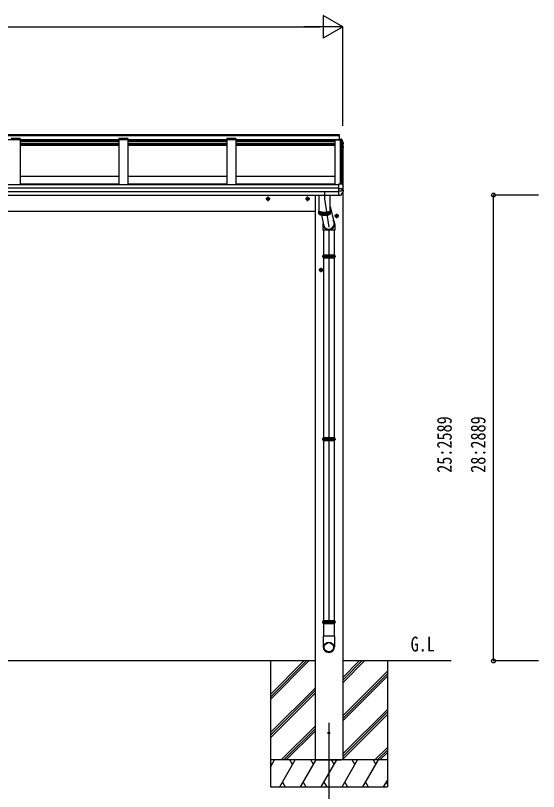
# Model space of a CAD drawing. Units: millimetres, scale not verified. Extents: x -10512 to 10512, y -7425 to 7425.
# Drawn here: x -4696 to -1789, y -4238 to 74 of the extents above; entities that cross this region are included whole.
import ezdxf
from ezdxf.enums import TextEntityAlignment as Align

# ---------------------------------------------------------------- set-up
doc = ezdxf.new("R2010")
doc.units = ezdxf.units.MM
doc.header["$LTSCALE"] = 40
for name, color, linetype in [('0-2_USER1', 3, 'Continuous'), ('0-4_YKK_12', 2, 'Continuous'), ('0-5_YKK_13', 4, 'Continuous'), ('0-6_YKK_A1', 4, 'Continuous'), ('0-7_YKK_D', 6, 'Continuous')]:
    doc.layers.add(name, color=color, linetype=linetype)
doc.styles.add('ＭＳ ゴシック', font='')
doc.styles.get('ＭＳ ゴシック').set_extended_font_data('MS Gothic')

msp = doc.modelspace()

# ---------------------------------------------------------------- linework, layer by layer
at = {"layer": '0-4_YKK_12'}
for p, q in [((-2978.45, -906.2), (-2978.45, -944.34)), ((-2978.45, -944.34), (-2954.45, -1102.71)), ((-2954.45, -1120.18), (-2954.45, -3297.41)), ((-2954.45, -3856.58), (-2954.45, -4277.66))]:
    msp.add_line(p, q, dxfattribs=at)
at = {"layer": '0-5_YKK_13'}
for p, q in [((-2895.95, -613.2), (-2884.79, -613.82)), ((-2895.95, -615.9), (-2895.95, -619.13)), ((-2895.95, -615.9), (-2895.95, -615.9)), ((-2895.95, -618.14), (-2885.12, -618.75)), ((-2885.12, -619.13), (-2895.95, -619.13)), ((-2885.12, -618.75), (-2884.75, -616.27)), ((-2885.12, -618.75), (-2885.12, -619.17)), ((-2884.97, -618.96), (-2884.75, -617.47)), ((-2883.77, -619.02), (-2884.97, -618.96)), ((-2876.95, -638.76), (-2876.38, -638.65)), ((-2876.95, -639.11), (-2876.38, -639)), ((-2875.53, -640.36), (-2876.95, -640.64)), ((-2874.48, -635.07), (-2874.48, -639.09)), ((-2876.95, -652.42), (-2875.81, -652.56)), ((-2876.95, -656.43), (-2875.13, -656.79)), ((-2876.1, -658.12), (-2876.95, -657.96)), ((-2874.12, -653.68), (-2874.11, -653.74)), ((-2874.07, -654.01), (-2874.07, -658.06)), ((-2898.95, -861.92), (-2898.95, -861.6)), ((-2898.95, -862.61), (-2898.95, -861.92)), ((-2898.95, -884.81), (-2898.95, -862.61)), ((-2898.95, -886.07), (-2898.95, -884.81)), ((-2898.95, -886.91), (-2898.95, -886.07)), ((-2898.95, -886.91), (-2884.16, -887.01)), ((-2898.95, -900.77), (-2898.95, -886.91)), ((-2898.95, -900.77), (-2884.16, -900.57)), ((-2898.95, -902.68), (-2898.95, -900.77)), ((-2898.95, -904.2), (-2898.95, -902.68)), ((-2898.95, -924.67), (-2898.95, -904.2)), ((-2882.5, -886.92), (-2876.12, -886.13)), ((-2881.95, -886.85), (-2881.95, -900.64)), ((-2881.95, -894.63), (-2874.72, -896.04)), ((-2875.25, -885.98), (-2875.18, -885.97)), ((-2875.25, -885.98), (-2875.25, -885.98)), ((-2874.38, -884.99), (-2874.38, -878.48)), ((-2873.91, -903.54), (-2873.91, -897.02)), ((-3280.94, -944.82), (-3303.94, -944.82)), ((-3292.44, -957.33), (-3292.44, -932.31)), ((-3060.94, -944.82), (-3083.94, -944.82)), ((-3072.44, -957.33), (-3072.44, -932.31)), ((-3010.45, -923.62), (-3010.45, -1010.39)), ((-2946.45, -1010.39), (-2946.45, -923.62)), ((-2898.95, -925.08), (-2887.36, -924.45)), ((-2898.95, -925.08), (-2898.95, -924.67)), ((-2886.57, -923.99), (-2886.58, -924)), ((-2946.45, -986.62), (-2927.49, -1072.48)), ((-3010.45, -1011.36), (-3010.45, -1026.81)), ((-3009.86, -1028.36), (-3009.86, -1012.91)), ((-3008.63, -1014.1), (-3008.63, -1029.55)), ((-3006.82, -1030.64), (-3006.82, -1015.18)), ((-3004.45, -1016.18), (-3004.45, -1031.64)), ((-3001.58, -1032.53), (-3001.58, -1017.08)), ((-2998.27, -1033.31), (-2998.27, -1017.86)), ((-2995.86, -1033.75), (-2983.46, -1089.9)), ((-2994.56, -1018.51), (-2994.56, -1033.96)), ((-2990.55, -1019.02), (-2990.55, -1034.47)), ((-2986.31, -1019.38), (-2986.31, -1034.83)), ((-2981.91, -1019.58), (-2981.91, -1035.04)), ((-2977.45, -1019.63), (-2977.45, -1035.08)), ((-2973.01, -1019.51), (-2973.01, -1034.97)), ((-2968.68, -1019.24), (-2968.68, -1034.69)), ((-2964.54, -1018.81), (-2964.54, -1034.26)), ((-2960.67, -1018.24), (-2960.67, -1033.69)), ((-2957.15, -1017.53), (-2957.15, -1032.99)), ((-2954.05, -1016.71), (-2954.05, -1032.17)), ((-2951.43, -1015.79), (-2951.43, -1031.24)), ((-2949.33, -1014.79), (-2949.33, -1030.24)), ((-2947.8, -1013.74), (-2947.8, -1029.19)), ((-2946.45, -1026.81), (-2946.45, -1011.36)), ((-2910.94, -1052.33), (-2910.94, -1027.31)), ((-2899.44, -1039.82), (-2922.44, -1039.82)), ((-2987.84, -1086.55), (-2987.84, -1118.14)), ((-2921.84, -1118.14), (-2987.84, -1118.14)), ((-2984.45, -1118.14), (-2984.45, -1255.22)), ((-2924.45, -1118.14), (-2924.45, -1255.22)), ((-2921.84, -1086.97), (-2921.84, -1118.14)), ((-2992.45, -1264.22), (-2916.45, -1264.22)), ((-2987.05, -1257.22), (-2921.85, -1257.22)), ((-2987.05, -1271.22), (-2921.85, -1271.22)), ((-2986.45, -1255.22), (-2922.45, -1255.22)), ((-2986.45, -1255.22), (-2986.45, -1257.22)), ((-2986.45, -1271.22), (-2986.45, -1273.22)), ((-2986.45, -1273.22), (-2922.45, -1273.22)), ((-2984.45, -1273.22), (-2984.45, -2270.24)), ((-2924.45, -1273.22), (-2924.45, -2270.24)), ((-2922.45, -1255.22), (-2922.45, -1257.22)), ((-2922.45, -1271.22), (-2922.45, -1273.22)), ((-2997.94, -1352.33), (-2997.94, -1327.31)), ((-2986.44, -1339.82), (-3009.44, -1339.82)), ((-2992.45, -2279.24), (-2916.45, -2279.24)), ((-2987.05, -2272.24), (-2921.85, -2272.24)), ((-2986.45, -2270.24), (-2922.45, -2270.24)), ((-2986.45, -2270.24), (-2986.45, -2272.24)), ((-2922.45, -2270.24), (-2922.45, -2272.24)), ((-2987.05, -2286.24), (-2921.85, -2286.24)), ((-2986.45, -2286.24), (-2986.45, -2288.24)), ((-2986.45, -2288.24), (-2922.45, -2288.24)), ((-2984.45, -2288.24), (-2984.45, -3286.88)), ((-2924.45, -2288.24), (-2924.45, -3286.88)), ((-2922.45, -2286.24), (-2922.45, -2288.24)), ((-2992.45, -3295.88), (-2916.45, -3295.88)), ((-2987.05, -3288.88), (-2921.85, -3288.88)), ((-2987.05, -3302.88), (-2921.85, -3302.88)), ((-2986.45, -3286.88), (-2922.45, -3286.88)), ((-2986.45, -3286.88), (-2986.45, -3288.88)), ((-2986.45, -3302.88), (-2986.45, -3304.88)), ((-2986.45, -3304.88), (-2922.45, -3304.88)), ((-2984.45, -3304.88), (-2984.45, -3374.34)), ((-2924.45, -3304.88), (-2924.45, -3374.34)), ((-2922.45, -3286.88), (-2922.45, -3288.88)), ((-2922.45, -3302.88), (-2922.45, -3304.88)), ((-2922.6, -3374.34), (-2986.3, -3374.34)), ((-2986.3, -3374.34), (-2986.3, -3433.61)), ((-2922.6, -3374.34), (-2922.6, -3433.61))]:
    msp.add_line(p, q, dxfattribs=at)
for points in [[(-2895.95, -615.64), (-2884.75, -616.27), (-2884.75, -617.47), (-2883.63, -617.53)], [(-2885.05, -619.17), (-2884.97, -618.61), (-2884.97, -618.96)], [(-2882.14, -615.02), (-2877.9, -625.63), (-2874.55, -634.58), (-2874.49, -634.85), (-2874.48, -634.91)], [(-2882.14, -618.59), (-2881.15, -621.08), (-2880.16, -623.58), (-2879.2, -626.08), (-2878.24, -628.58), (-2877.3, -631.09), (-2876.37, -633.61), (-2875.45, -636.13), (-2874.55, -638.66)], [(-2874.48, -634.91), (-2874.48, -635.02), (-2874.48, -635.07)], [(-2874.25, -658.7), (-2875.71, -661.25), (-2876.95, -663.37)], [(-2874.11, -653.7), (-2874.08, -653.87), (-2874.08, -654.01)], [(-2898.95, -861.6), (-2884.95, -862.28), (-2884.95, -856.63), (-2883.19, -856.72)], [(-2882.31, -857.35), (-2881.28, -859.93), (-2880.26, -862.52), (-2879.25, -865.11), (-2878.26, -867.71), (-2877.28, -870.31), (-2876.32, -872.92), (-2875.37, -875.53), (-2874.43, -878.15)], [(-2882.5, -886.92), (-2882.75, -886.94), (-2882.9, -886.96)], [(-2877.73, -886.21), (-2876.49, -886.16), (-2875.25, -885.98)], [(-2874.43, -878.15), (-2874.39, -878.36), (-2874.38, -878.48)], [(-3292.44, -952.33), (-3298.94, -948.57), (-3298.94, -941.07), (-3292.44, -937.31)], [(-3292.44, -952.33), (-3285.94, -948.57), (-3285.94, -941.07), (-3292.44, -937.31)], [(-3072.44, -952.33), (-3078.94, -948.57), (-3078.94, -941.07), (-3072.44, -937.31)], [(-3072.44, -952.33), (-3065.94, -948.57), (-3065.94, -941.07), (-3072.44, -937.31)], [(-3010.45, -1010.39), (-3010.45, -1010.53), (-3010.34, -1011.09), (-3010.08, -1011.64), (-3009.68, -1012.19), (-3009.14, -1012.74), (-3008.46, -1013.27), (-3007.64, -1013.78), (-3006.69, -1014.29), (-3005.61, -1014.77), (-3004.4, -1015.24), (-3003.08, -1015.68), (-3001.64, -1016.1), (-3000.1, -1016.49), (-2998.46, -1016.85), (-2996.73, -1017.19), (-2994.92, -1017.49), (-2993.03, -1017.76), (-2991.07, -1018), (-2989.06, -1018.2), (-2986.99, -1018.37), (-2984.89, -1018.5), (-2982.76, -1018.6), (-2980.61, -1018.65), (-2978.45, -1018.67)], [(-3010.4, -1010.87), (-3010.41, -1010.94), (-3010.45, -1011.5), (-3010.34, -1012.05), (-3010.08, -1012.61), (-3009.68, -1013.16), (-3009.14, -1013.7), (-3008.46, -1014.23), (-3007.64, -1014.75), (-3006.69, -1015.25), (-3005.61, -1015.74), (-3004.4, -1016.2), (-3003.08, -1016.64), (-3001.64, -1017.06), (-3000.1, -1017.45), (-2998.46, -1017.82), (-2996.73, -1018.15), (-2994.92, -1018.46), (-2993.03, -1018.73), (-2991.07, -1018.97), (-2989.06, -1019.17), (-2986.99, -1019.34), (-2984.89, -1019.47), (-2982.76, -1019.56), (-2980.61, -1019.62), (-2978.45, -1019.64)], [(-3010.45, -1026.81), (-3010.45, -1026.95), (-3010.34, -1027.51), (-3010.08, -1028.06), (-3009.68, -1028.61), (-3009.14, -1029.16), (-3008.46, -1029.69), (-3007.64, -1030.2), (-3006.69, -1030.71), (-3005.61, -1031.19), (-3004.4, -1031.66), (-3003.08, -1032.1), (-3001.64, -1032.52), (-3000.1, -1032.91), (-2998.46, -1033.27), (-2996.73, -1033.61), (-2994.92, -1033.91), (-2993.03, -1034.18), (-2991.07, -1034.42), (-2989.06, -1034.62), (-2986.99, -1034.79), (-2984.89, -1034.92), (-2982.76, -1035.02), (-2980.61, -1035.07), (-2978.45, -1035.09)], [(-3008.75, -1013.06), (-3008.3, -1013.52), (-3007.66, -1014.04), (-3006.88, -1014.55), (-3005.97, -1015.05), (-3004.94, -1015.52), (-3003.78, -1015.98), (-3002.5, -1016.42), (-3001.11, -1016.83), (-2999.61, -1017.22), (-2998.01, -1017.58), (-2996.33, -1017.91), (-2994.56, -1018.21), (-2992.71, -1018.48), (-2990.8, -1018.71), (-2988.83, -1018.92), (-2986.81, -1019.08), (-2984.76, -1019.21), (-2982.67, -1019.3), (-2980.57, -1019.36), (-2978.45, -1019.38)], [(-2978.45, -1018.67), (-2976.29, -1018.65), (-2974.14, -1018.6), (-2972.01, -1018.5), (-2969.91, -1018.37), (-2967.84, -1018.2), (-2965.83, -1018), (-2963.87, -1017.76), (-2961.98, -1017.49), (-2960.17, -1017.19), (-2958.44, -1016.85), (-2956.8, -1016.49), (-2955.26, -1016.1), (-2953.82, -1015.68), (-2952.5, -1015.24), (-2951.29, -1014.77), (-2950.21, -1014.29), (-2949.26, -1013.78), (-2948.44, -1013.27), (-2947.76, -1012.74), (-2947.22, -1012.19), (-2946.82, -1011.64), (-2946.56, -1011.09), (-2946.45, -1010.53), (-2946.45, -1010.39)], [(-2978.45, -1019.64), (-2976.29, -1019.62), (-2974.14, -1019.56), (-2972.01, -1019.47), (-2969.91, -1019.34), (-2967.84, -1019.17), (-2965.83, -1018.97), (-2963.87, -1018.73), (-2961.98, -1018.46), (-2960.17, -1018.15), (-2958.44, -1017.82), (-2956.8, -1017.45), (-2955.26, -1017.06), (-2953.82, -1016.64), (-2952.5, -1016.2), (-2951.29, -1015.74), (-2950.21, -1015.25), (-2949.26, -1014.75), (-2948.44, -1014.23), (-2947.76, -1013.7), (-2947.22, -1013.16), (-2946.82, -1012.61), (-2946.56, -1012.05), (-2946.45, -1011.5), (-2946.49, -1010.94), (-2946.5, -1010.87)], [(-2978.45, -1019.38), (-2976.33, -1019.36), (-2974.23, -1019.3), (-2972.14, -1019.21), (-2970.09, -1019.08), (-2968.07, -1018.92), (-2966.1, -1018.71), (-2964.19, -1018.48), (-2962.34, -1018.21), (-2960.57, -1017.91), (-2958.89, -1017.58), (-2957.29, -1017.22), (-2955.79, -1016.83), (-2954.4, -1016.42), (-2953.12, -1015.98), (-2951.96, -1015.52), (-2950.93, -1015.05), (-2950.02, -1014.55), (-2949.24, -1014.04), (-2948.6, -1013.52), (-2948.16, -1013.06)], [(-2978.45, -1035.09), (-2976.29, -1035.07), (-2974.14, -1035.02), (-2972.01, -1034.92), (-2969.91, -1034.79), (-2967.84, -1034.62), (-2965.83, -1034.42), (-2963.87, -1034.18), (-2961.98, -1033.91), (-2960.17, -1033.61), (-2958.44, -1033.27), (-2956.8, -1032.91), (-2955.26, -1032.52), (-2953.82, -1032.1), (-2952.5, -1031.66), (-2951.29, -1031.19), (-2950.21, -1030.71), (-2949.26, -1030.2), (-2948.44, -1029.69), (-2947.76, -1029.16), (-2947.22, -1028.61), (-2946.82, -1028.06), (-2946.56, -1027.51), (-2946.45, -1026.95), (-2946.45, -1026.81)], [(-2910.94, -1047.33), (-2917.44, -1043.57), (-2917.44, -1036.07), (-2910.94, -1032.31)], [(-2910.94, -1047.33), (-2904.44, -1043.57), (-2904.44, -1036.07), (-2910.94, -1032.31)], [(-2997.94, -1347.33), (-3004.44, -1343.57), (-3004.44, -1336.07), (-2997.94, -1332.31)], [(-2997.94, -1347.33), (-2991.44, -1343.57), (-2991.44, -1336.07), (-2997.94, -1332.31)]]:
    msp.add_lwpolyline(points, dxfattribs=at)
for centre, radius in [((-3292.44, -944.82), 8.5), ((-3292.44, -944.82), 7.7), ((-3292.44, -944.82), 6.5), ((-3072.44, -944.82), 8.5), ((-3072.44, -944.82), 7.7), ((-3072.44, -944.82), 6.5), ((-2910.94, -1039.82), 8.5), ((-2910.94, -1039.82), 7.7), ((-2910.94, -1039.82), 6.5), ((-2997.94, -1339.82), 8.5), ((-2997.94, -1339.82), 7.7), ((-2997.94, -1339.82), 6.5), ((-2954.45, -3912.52), 5)]:
    msp.add_circle(centre, radius, dxfattribs=at)
for centre, radius, start, end in [((-2884.37, -616.4), 2.62, 31.83445, 99.24), ((-2883.79, -619.32), 0.3, 21.99494, 87.04231), ((-2883.72, -619.23), 1.7, 22.00225, 87.0423), ((-3345.88, -805.58), 498.52, 19.56907, 21.95354), ((-2876.44, -638.36), 0.3, 280.95393, 327.06409), ((-2876.44, -638.71), 0.299, 280.88931, 19.51522), ((-2875.77, -639.09), 1.3, 280.88938, 19.44863), ((-3308.71, -409.81), 499.04, 329.90411, 330.14673), ((-3308.71, -410.15), 499.04, 329.90411, 330.14673), ((-2876.15, -658.42), 0.299, 330.19129, 79.12168), ((-2875.83, -654.9), 2.32, 60.30373, 87.34859), ((-2875.38, -653.97), 1.3, 10.02543, 80.23195), ((-2875.37, -658.06), 1.3, 330.27138, 79.1216), ((-2883.24, -857.72), 1, 22.05378, 87.04045), ((-3268.85, -669.84), 459.05, 326.38357, 329.32444), ((-2881.61, -884.29), 16.37, 265.48312, 268.58725), ((-2875.38, -884.99), 1, 281.45361, 0), ((-2874.9, -897.02), 0.998, 0.05121, 79.086), ((-2874.91, -903.54), 1, 329.32149, 0), ((-2887.42, -923.45), 1, 273.10735, 326.38063), ((-2960.2, -1264.22), 27.75, 165.38919, 194.61079), ((-2948.7, -1264.22), 27.75, 0, 14.61083), ((-2948.7, -1264.22), 27.75, 345.38917, 0), ((-2960.2, -2279.24), 27.75, 165.38919, 194.61079), ((-2948.7, -2279.24), 27.75, 0, 14.61083), ((-2948.7, -2279.24), 27.75, 345.38917, 0), ((-2960.2, -3295.88), 27.75, 165.38919, 194.61079), ((-2948.7, -3295.88), 27.75, 0, 14.61083), ((-2948.7, -3295.88), 27.75, 345.38917, 0), ((-2955.3, -3433.61), 31, 180, 270), ((-2953.6, -3433.61), 31, 270, 0)]:
    msp.add_arc(centre, radius, start, end, dxfattribs=at)
for centre, major_axis, ratio, start_param, end_param in [((-2882.8, -879.4), (9.96, 2.12), 0.734427, 4.4222801, 4.5475838), ((-2882.8, -908.17), (-9.97, 1.96), 0.736539, 4.8664216, 4.9917253), ((-2882.95, -900.45), (-1, 0.195), 0.067217, 2.8005545, 3.1546872), ((-2954.84, -1083.46), (-33, -3.09), 0.972144, 5.9206673, 10.0450759), ((-2954.77, -1083.46), (-2.75, 29.4), 0.995638, 1.6925581, 5.0001766)]:
    msp.add_ellipse(centre, major_axis=major_axis, ratio=ratio, start_param=start_param, end_param=end_param, dxfattribs=at)
for major_axis in [(-28.29, 0), (-25.83, 0)]:
    msp.add_ellipse((-2954.45, -3436.43), major_axis=major_axis, ratio=0.996195, dxfattribs=at)
at = {"layer": '0-6_YKK_A1'}
for p, q in [((-2895.95, -588.81), (-8895.95, -588.81)), ((-2895.95, -594.09), (-8895.95, -594.09)), ((-2895.95, -618.7), (-2895.95, -588.81)), ((-8870.95, -614.64), (-2895.95, -614.64)), ((-8870.95, -614.64), (-2895.95, -614.64)), ((-4670.95, -609.45), (-4720.95, -609.45)), ((-4670.95, -609.45), (-4670.95, -864.63)), ((-4670.95, -617.56), (-4120.95, -617.56)), ((-4670.95, -623.63), (-4120.95, -623.63)), ((-4670.95, -624.61), (-4120.95, -624.61)), ((-4670.95, -634.64), (-4120.95, -634.64)), ((-4670.95, -639.5), (-4120.95, -639.5)), ((-4670.95, -641.04), (-4120.95, -641.04)), ((-4670.95, -643), (-4120.95, -643)), ((-4070.95, -609.45), (-4120.95, -609.45)), ((-4120.95, -609.45), (-4120.95, -864.63)), ((-4070.95, -609.45), (-4120.95, -609.45)), ((-4120.95, -609.45), (-4120.95, -864.63)), ((-4070.95, -609.45), (-4070.95, -864.63)), ((-4070.95, -609.45), (-4070.95, -864.63)), ((-4070.95, -617.56), (-3520.95, -617.56)), ((-4070.95, -623.63), (-3520.95, -623.63)), ((-4070.95, -624.61), (-3520.95, -624.61)), ((-4070.95, -634.64), (-3520.95, -634.64)), ((-4070.95, -639.5), (-3520.95, -639.5)), ((-4070.95, -641.04), (-3520.95, -641.04)), ((-4070.95, -643), (-3520.95, -643)), ((-3470.95, -609.45), (-3520.95, -609.45)), ((-3520.95, -609.45), (-3520.95, -864.63)), ((-3470.95, -609.45), (-3470.95, -864.63)), ((-3470.95, -617.56), (-2895.95, -617.56)), ((-3470.95, -623.63), (-2920.95, -623.63)), ((-3470.95, -624.61), (-2920.95, -624.61)), ((-3470.95, -634.64), (-2920.95, -634.64)), ((-3470.95, -639.5), (-2920.95, -639.5)), ((-3470.95, -641.04), (-2920.95, -641.04)), ((-3470.95, -643), (-2920.95, -643)), ((-2884.07, -619.17), (-2920.95, -619.17)), ((-2920.95, -619.17), (-2920.95, -864.63)), ((-2889.65, -862.05), (-2889.65, -619.17)), ((-2876.95, -637.73), (-2884.07, -619.17)), ((-2883.95, -619.49), (-2883.95, -856.68)), ((-2876.95, -637.73), (-2876.95, -871.2)), ((-4670.95, -646.77), (-4120.95, -646.77)), ((-4070.95, -646.77), (-3520.95, -646.77)), ((-3470.95, -646.77), (-2920.95, -646.77)), ((-4670.95, -819.57), (-4120.95, -819.57)), ((-4670.95, -862.08), (-4120.95, -862.08)), ((-4070.95, -819.57), (-3520.95, -819.57)), ((-4070.95, -862.08), (-3520.95, -862.08)), ((-3470.95, -819.57), (-2920.95, -819.57)), ((-3470.95, -862.08), (-2920.95, -862.08)), ((-8892.95, -864.63), (-2898.95, -864.63)), ((-8892.95, -884.16), (-2898.95, -884.16)), ((-8892.95, -904.26), (-2898.95, -904.26)), ((-2877.45, -886.29), (-2877.45, -895.51)), ((-2876.95, -870.25), (-2876.95, -871.2)), ((-8892.95, -923.62), (-2898.95, -923.62)), ((-3031.45, -923.62), (-3031.45, -3512.52)), ((-2877.45, -909.7), (-2877.45, -3512.52)), ((-8760.45, -1012.52), (-3031.45, -1012.52)), ((-3031.45, -3512.52), (-8760.45, -3512.52)), ((-3279.45, -3514.66), (-3277.32, -3512.52)), ((-3279.45, -3512.52), (-3279.45, -4212.52)), ((-3279.45, -3698.5), (-3093.47, -3512.52)), ((-3279.45, -3712.65), (-3079.33, -3512.52)), ((-3279.45, -3726.79), (-3065.19, -3512.52)), ((-3279.45, -3514.66), (-3277.32, -3512.52)), ((-3031.45, -3512.52), (-3031.45, -4062.52)), ((-2275.35, -3512.52), (-2877.45, -3512.52)), ((-2877.45, -3633.16), (-2756.82, -3512.52)), ((-2877.45, -3619.01), (-2770.96, -3512.52)), ((-2877.45, -3604.87), (-2785.1, -3512.52)), ((-2877.45, -3512.52), (-2877.45, -4062.52)), ((-2629.45, -3512.52), (-2629.45, -4212.52)), ((-2877.45, -3817), (-2629.45, -3569)), ((-2877.45, -3831.14), (-2629.45, -3583.15)), ((-2877.45, -3845.29), (-2629.45, -3597.29)), ((-3279.45, -3910.63), (-3031.45, -3662.64)), ((-3279.45, -3924.78), (-3031.45, -3676.78)), ((-3279.45, -3938.92), (-3031.45, -3690.92)), ((-2877.45, -4029.13), (-2629.45, -3781.14)), ((-2877.45, -4043.28), (-2629.45, -3795.28)), ((-2877.45, -4057.42), (-2629.45, -3809.42)), ((-3219.21, -4062.52), (-3031.45, -3874.77)), ((-3205.07, -4062.52), (-3031.45, -3888.91)), ((-3190.92, -4062.52), (-3031.45, -3903.05)), ((-2698.71, -4062.52), (-2629.45, -3993.27)), ((-2684.57, -4062.52), (-2629.45, -4007.41)), ((-2670.42, -4062.52), (-2629.45, -4021.55)), ((-2629.45, -4062.52), (-3279.45, -4062.52)), ((-3279.45, -4102.62), (-3256.3, -4062.52)), ((-3271.3, -4088.51), (-3279.45, -4074.39)), ((-3227.43, -4212.52), (-3140.83, -4062.52)), ((-3155.83, -4088.51), (-3170.83, -4062.52)), ((-3111.96, -4212.52), (-3025.36, -4062.52)), ((-3040.36, -4088.51), (-3055.36, -4062.52)), ((-3021.95, -4062.52), (-2886.95, -4062.52)), ((-2996.49, -4212.52), (-2909.89, -4062.52)), ((-2924.89, -4088.51), (-2939.89, -4062.52)), ((-2881.02, -4212.52), (-2794.42, -4062.52)), ((-2809.42, -4088.51), (-2824.42, -4062.52)), ((-2765.55, -4212.52), (-2678.95, -4062.52)), ((-2708.95, -4062.52), (-2693.95, -4088.51)), ((-2650.08, -4212.52), (-2629.45, -4176.79)), ((-3279.45, -4212.52), (-2629.45, -4212.52)), ((-3212.44, -4186.55), (-3197.44, -4212.52)), ((-3096.96, -4186.54), (-3081.96, -4212.52)), ((-2981.49, -4186.54), (-2966.5, -4212.52)), ((-2866.02, -4186.55), (-2851.03, -4212.52)), ((-2750.55, -4186.55), (-2735.56, -4212.52)), ((-2635.08, -4186.55), (-2629.45, -4196.3))]:
    msp.add_line(p, q, dxfattribs=at)
at = {"layer": '0-7_YKK_D'}
for p, q in [((-2876.95, 11.19), (-2985.2, 73.69)), ((-2985.2, 73.69), (-2985.2, -51.31)), ((-8789.95, 11.19), (-3001.95, 11.19)), ((-2876.95, 11.19), (-3093.46, 11.19)), ((-2876.95, 11.19), (-2985.2, -51.31)), ((-2876.95, -538.81), (-2876.95, 12.19)), ((-1789.42, -923.62), (-2040.42, -923.62)), ((-2039.42, -3512.52), (-2039.42, -923.62)), ((-1789.42, -3512.52), (-2040.42, -3512.52))]:
    msp.add_line(p, q, dxfattribs=at)
for centre in [(-2039.42, -923.62), (-2039.42, -3512.52)]:
    msp.add_circle(centre, 10.62, dxfattribs=at)

# ---------------------------------------------------------------- texts
at = {"layer": '0-2_USER1', "style": 'ＭＳ ゴシック', "width": 0.8}
msp.add_text('G.L', height=82.48, dxfattribs=at).set_placement((-2500.02, -3484.5), align=Align.BOTTOM_LEFT)
at = {"layer": '0-7_YKK_D', "style": 'ＭＳ ゴシック', "width": 0.8}
for s, p in [('25:2589', (-2246.92, -2467.07)), ('28:2889', (-2059.42, -2467.07))]:
    msp.add_text(s, height=82.48, rotation=90, dxfattribs=at).set_placement(p, align=Align.BOTTOM_LEFT)

doc.saveas('drawing.dxf')
